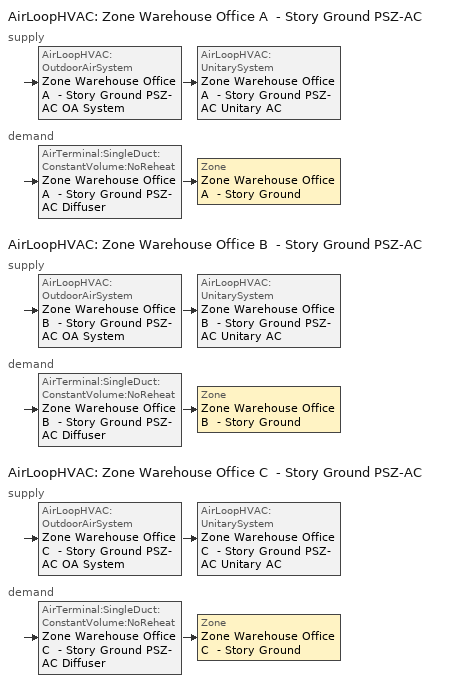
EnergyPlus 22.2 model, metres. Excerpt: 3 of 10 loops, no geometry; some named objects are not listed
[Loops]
AirLoopHVAC 'Zone Warehouse Office A  - Story Ground PSZ-AC'
 supply: AirLoopHVAC:OutdoorAirSystem 'Zone Warehouse Office A  - Story Ground PSZ-AC OA System' > AirLoopHVAC:UnitarySystem 'Zone Warehouse Office A  - Story Ground PSZ-AC Unitary AC'
 demand: AirTerminal:SingleDuct:ConstantVolume:NoReheat 'Zone Warehouse Office A  - Story Ground PSZ-AC Diffuser' > Zone 'Zone Warehouse Office A  - Story Ground'
AirLoopHVAC 'Zone Warehouse Office B  - Story Ground PSZ-AC'
 supply: AirLoopHVAC:OutdoorAirSystem 'Zone Warehouse Office B  - Story Ground PSZ-AC OA System' > AirLoopHVAC:UnitarySystem 'Zone Warehouse Office B  - Story Ground PSZ-AC Unitary AC'
 demand: AirTerminal:SingleDuct:ConstantVolume:NoReheat 'Zone Warehouse Office B  - Story Ground PSZ-AC Diffuser' > Zone 'Zone Warehouse Office B  - Story Ground'
AirLoopHVAC 'Zone Warehouse Office C  - Story Ground PSZ-AC'
 supply: AirLoopHVAC:OutdoorAirSystem 'Zone Warehouse Office C  - Story Ground PSZ-AC OA System' > AirLoopHVAC:UnitarySystem 'Zone Warehouse Office C  - Story Ground PSZ-AC Unitary AC'
 demand: AirTerminal:SingleDuct:ConstantVolume:NoReheat 'Zone Warehouse Office C  - Story Ground PSZ-AC Diffuser' > Zone 'Zone Warehouse Office C  - Story Ground'
[ZoneControl:Thermostat] Temperature Difference Between Cutout And Setpoint {deltaC}=0
Name | Zone or ZoneList | Control Type Schedule | Control 1
Zone Warehouse Office A  - Story Ground Thermostat | Zone Warehouse Office A  - Story Ground | Zone Warehouse Office A  - Story Ground Thermostat Schedule | Warehouse Office - DOE Ref 1980-2004 Thermostat
Zone Warehouse Office B  - Story Ground Thermostat | Zone Warehouse Office B  - Story Ground | Zone Warehouse Office B  - Story Ground Thermostat Schedule | Warehouse Office - DOE Ref 1980-2004 Thermostat 1
Zone Warehouse Office C  - Story Ground Thermostat | Zone Warehouse Office C  - Story Ground | Zone Warehouse Office C  - Story Ground Thermostat Schedule | Warehouse Office - DOE Ref 1980-2004 Thermostat 2
[ThermostatSetpoint:DualSetpoint] Heating Setpoint Temperature Schedule=Warehouse HtgSetp; Cooling Setpoint Temperature Schedule=Warehouse Cooling Setpoint
Warehouse Office - DOE Ref 1980-2004 Thermostat; Warehouse Office - DOE Ref 1980-2004 Thermostat 1; Warehouse Office - DOE Ref 1980-2004 Thermostat 2
[Zone equipment]
Zone Warehouse Office A  - Story Ground: Zone Warehouse Office A  - Story Ground PSZ-AC Diffuser
Zone Warehouse Office B  - Story Ground: Zone Warehouse Office B  - Story Ground PSZ-AC Diffuser
Zone Warehouse Office C  - Story Ground: Zone Warehouse Office C  - Story Ground PSZ-AC Diffuser
[Sizing:Zone] Zone Cooling Design Supply Air Temperature Input Method=SupplyAirTemperature; Zone Cooling Design Supply Air Temperature {C}=12.7778; Zone Cooling Design Supply Air Temperature Difference {deltaC}=11.11; Zone Heating Design Supply Air Temperature Input Method=SupplyAirTemperature; Zone Heating Design Supply Air Temperature {C}=50; Zone Heating Design Supply Air Temperature Difference {deltaC}=11.11; Zone Cooling Design Supply Air Humidity Ratio {kgWater/kgDryAir}=0.0085; Zone Heating Design Supply Air Humidity Ratio {kgWater/kgDryAir}=0.008; Cooling Design Air Flow Method=DesignDay; Cooling Design Air Flow Rate {m3/s}=0; Cooling Minimum Air Flow per Zone Floor Area {m3/s-m2}=0.000762; Cooling Minimum Air Flow {m3/s}=0; Cooling Minimum Air Flow Fraction=0; Heating Design Air Flow Method=DesignDay; Heating Design Air Flow Rate {m3/s}=0; Heating Maximum Air Flow per Zone Floor Area {m3/s-m2}=0.002032; Heating Maximum Air Flow {m3/s}=0.141576; Heating Maximum Air Flow Fraction=0.3; Account for Dedicated Outdoor Air System=No; Zone Load Sizing Method=Sensible Load Only No Latent Load; Zone Latent Cooling Design Supply Air Humidity Ratio Input Method=HumidityRatioDifference; Zone Cooling Design Supply Air Humidity Ratio Difference {kgWater/kgDryAir}=0.005; Zone Latent Heating Design Supply Air Humidity Ratio Input Method=HumidityRatioDifference; Zone Humidification Design Supply Air Humidity Ratio Difference {kgWater/kgDryAir}=0.005
Name | Design Specification Outdoor Air Object
Zone Warehouse Office A  - Story Ground | Zone Warehouse Office A  - Story Ground DSOA Space List
Zone Warehouse Office B  - Story Ground | Zone Warehouse Office B  - Story Ground DSOA Space List
Zone Warehouse Office C  - Story Ground | Zone Warehouse Office C  - Story Ground DSOA Space List
[DesignSpecification:OutdoorAir]
Warehouse Office Ventilation: Outdoor Air Method=Sum; Outdoor Air Flow per Person {m3/s-person}=0.00943895; Outdoor Air Flow per Zone Floor Area {m3/s-m2}=0; Outdoor Air Flow per Zone {m3/s}=0; Outdoor Air Flow Air Changes per Hour {1/hr}=0
[DesignSpecification:OutdoorAir:SpaceList] Space Design Specification Outdoor Air Object Name 1=Warehouse Office Ventilation
Name | Space Name 1
Zone Warehouse Office A  - Story Ground DSOA Space List | Warehouse Office A  - Story Ground
Zone Warehouse Office B  - Story Ground DSOA Space List | Warehouse Office B  - Story Ground
Zone Warehouse Office C  - Story Ground DSOA Space List | Warehouse Office C  - Story Ground
[AirTerminal:SingleDuct:ConstantVolume:NoReheat] Availability Schedule=Always On Discrete; Maximum Air Flow Rate {m3/s}=AutoSize
Zone Warehouse Office A  - Story Ground PSZ-AC Diffuser; Zone Warehouse Office B  - Story Ground PSZ-AC Diffuser; Zone Warehouse Office C  - Story Ground PSZ-AC Diffuser
[Controller:MechanicalVentilation] Demand Controlled Ventilation=No; System Outdoor Air Method=ZoneSum; Design Specification Outdoor Air Object Name 1=Warehouse Office Ventilation
Name | Availability Schedule | Zone or ZoneList Name 1
Controller Mechanical Ventilation 7 | Always On Discrete | Zone Warehouse Office A  - Story Ground
Controller Mechanical Ventilation 8 | Zone Warehouse Office B  - Story Ground PSZ-AC Occ Sch | Zone Warehouse Office B  - Story Ground
Controller Mechanical Ventilation 9 | Always On Discrete | Zone Warehouse Office C  - Story Ground
[AirLoopHVAC] Design Supply Air Flow Rate {m3/s}=AutoSize; Design Return Air Flow Fraction of Supply Air Flow=1
Zone Warehouse Office A  - Story Ground PSZ-AC; Zone Warehouse Office B  - Story Ground PSZ-AC; Zone Warehouse Office C  - Story Ground PSZ-AC
[Sizing:System] Type of Load to Size On=Sensible; Design Outdoor Air Flow Rate {m3/s}=Autosize; Central Heating Maximum System Air Flow Ratio=1; Preheat Design Temperature {C}=7.22222; Preheat Design Humidity Ratio {kgWater/kgDryAir}=0.008; Precool Design Temperature {C}=12.7778; Precool Design Humidity Ratio {kgWater/kgDryAir}=0.008; Central Cooling Design Supply Air Temperature {C}=12.7778; Central Heating Design Supply Air Temperature {C}=50; Type of Zone Sum to Use=Coincident; 100% Outdoor Air in Cooling=No; 100% Outdoor Air in Heating=No; Central Cooling Design Supply Air Humidity Ratio {kgWater/kgDryAir}=0.0085; Central Heating Design Supply Air Humidity Ratio {kgWater/kgDryAir}=0.008; Cooling Supply Air Flow Rate Method=DesignDay; Cooling Supply Air Flow Rate {m3/s}=0; Cooling Supply Air Flow Rate Per Floor Area {m3/s-m2}=0.00996765; Cooling Fraction of Autosized Cooling Supply Air Flow Rate=1; Cooling Supply Air Flow Rate Per Unit Cooling Capacity {m3/s-W}=3.94755e-05; Heating Supply Air Flow Rate Method=DesignDay; Heating Supply Air Flow Rate {m3/s}=0; Heating Supply Air Flow Rate Per Floor Area {m3/s-m2}=0.00996765; Heating Fraction of Autosized Heating Supply Air Flow Rate=1; Heating Fraction of Autosized Cooling Supply Air Flow Rate=1; Heating Supply Air Flow Rate Per Unit Heating Capacity {m3/s-W}=3.15882e-05; System Outdoor Air Method=ZoneSum; Zone Maximum Outdoor Air Fraction=1; Cooling Design Capacity Method=CoolingDesignCapacity; Cooling Design Capacity {W}=Autosize; Cooling Design Capacity Per Floor Area {W/m2}=234.7; Fraction of Autosized Cooling Design Capacity=1; Heating Design Capacity Method=HeatingDesignCapacity; Heating Design Capacity {W}=Autosize; Heating Design Capacity Per Floor Area {W/m2}=157; Fraction of Autosized Heating Design Capacity=1; Central Cooling Capacity Control Method=OnOff; Occupant Diversity=Autosize
Zone Warehouse Office A  - Story Ground PSZ-AC; Zone Warehouse Office B  - Story Ground PSZ-AC; Zone Warehouse Office C  - Story Ground PSZ-AC
[Controller:OutdoorAir] Minimum Outdoor Air Flow Rate {m3/s}=Autosize; Maximum Outdoor Air Flow Rate {m3/s}=Autosize; Economizer Control Action Type=ModulateFlow; Lockout Type=LockoutWithCompressor; Minimum Limit Type=FixedMinimum; High Humidity Control=No; Control High Indoor Humidity Based on Outdoor Humidity Ratio=Yes; Heat Recovery Bypass Control Type=BypassWhenWithinEconomizerLimits
Name | Economizer Control Type | Economizer Maximum Limit Dry-Bulb Temperature {C} | Economizer Maximum Limit Enthalpy {J/kg} | Minimum Outdoor Air Schedule | Mechanical Ventilation Controller
Zone Warehouse Office A  - Story Ground PSZ-AC OA System Controller | NoEconomizer | 28 | 64000 | Always On Discrete | Controller Mechanical Ventilation 7
Zone Warehouse Office B  - Story Ground PSZ-AC OA System Controller | DifferentialDryBulb |  |  | Zone Warehouse Office B  - Story Ground PSZ-AC Occ Sch | Controller Mechanical Ventilation 8
Zone Warehouse Office C  - Story Ground PSZ-AC OA System Controller | NoEconomizer | 28 | 64000 | Always On Discrete | Controller Mechanical Ventilation 9
[SetpointManager:MixedAir] Control Variable=Temperature
Name | Setpoint Node or NodeList
Zone Warehouse Office A  - Story Ground PSZ-AC Mixed Air Node OS Default SPM | Zone Warehouse Office A  - Story Ground PSZ-AC Mixed Air Node
Zone Warehouse Office B  - Story Ground PSZ-AC Mixed Air Node OS Default SPM | Zone Warehouse Office B  - Story Ground PSZ-AC Mixed Air Node
Zone Warehouse Office C  - Story Ground PSZ-AC Mixed Air Node OS Default SPM | Zone Warehouse Office C  - Story Ground PSZ-AC Mixed Air Node
[AirLoopHVAC:UnitarySystem] Control Type=Load; Dehumidification Control Type=None; Availability Schedule=Outage Availability Schedule; Fan Placement=DrawThrough; DX Heating Coil Sizing Ratio=1; Use DOAS DX Cooling Coil=No; Minimum Supply Air Temperature {C}=2; Latent Load Control=SensibleOnlyLoadControl; Cooling Supply Air Flow Rate {m3/s}=Autosize; Heating Supply Air Flow Rate {m3/s}=Autosize; No Load Supply Air Flow Rate {m3/s}=Autosize; Maximum Supply Air Temperature {C}=80; Maximum Outdoor Dry-Bulb Temperature for Supplemental Heater Operation {C}=21; Maximum Cycling Rate {cycles/hr}=2.5; Heat Pump Time Constant {s}=60; Fraction of On-Cycle Power Use=0.01; Heat Pump Fan Delay Time {s}=60; Ancillary On-Cycle Electric Power {W}=0; Ancillary Off-Cycle Electric Power {W}=0
Name | Controlling Zone or Thermostat Location | Supply Fan | Supply Air Fan Operating Mode Schedule | Heating Coil | Cooling Coil | Supplemental Heating Coil
Zone Warehouse Office A  - Story Ground PSZ-AC Unitary AC | Zone Warehouse Office A  - Story Ground | Zone Warehouse Office A  - Story Ground PSZ-AC Fan | Zone Warehouse Office A  - Story Ground PSZ-AC Occ Sch | Zone Warehouse Office A  - Story Ground PSZ-AC Gas Htg Coil 36kBtu/hr 0.8 Thermal Eff | Zone Warehouse Office A  - Story Ground PSZ-AC 1spd DX AC Clg Coil 16kBtu/hr 9.7SEER | Zone Warehouse Office A  - Story Ground PSZ-AC No Heat
Zone Warehouse Office B  - Story Ground PSZ-AC Unitary AC | Zone Warehouse Office B  - Story Ground | Zone Warehouse Office B  - Story Ground PSZ-AC Fan | Zone Warehouse Office B  - Story Ground PSZ-AC Occ Sch | Zone Warehouse Office B  - Story Ground PSZ-AC Gas Htg Coil 269kBtu/hr 0.8 Thermal Eff | Zone Warehouse Office B  - Story Ground PSZ-AC 1spd DX AC Clg Coil 123kBtu/hr 8.9EER | Zone Warehouse Office B  - Story Ground PSZ-AC No Heat
Zone Warehouse Office C  - Story Ground PSZ-AC Unitary AC | Zone Warehouse Office C  - Story Ground | Zone Warehouse Office C  - Story Ground PSZ-AC Fan | Zone Warehouse Office C  - Story Ground PSZ-AC Occ Sch | Zone Warehouse Office C  - Story Ground PSZ-AC Gas Htg Coil 27kBtu/hr 0.8 Thermal Eff | Zone Warehouse Office C  - Story Ground PSZ-AC 1spd DX AC Clg Coil 12kBtu/hr 9.7SEER | Zone Warehouse Office C  - Story Ground PSZ-AC No Heat
[Fan:OnOff] Availability Schedule=Always On Discrete; Pressure Rise {Pa}=622.722; Maximum Flow Rate {m3/s}=Autosize; Motor In Airstream Fraction=1
Name | Fan Total Efficiency | Motor Efficiency | Fan Power Ratio Function of Speed Ratio Curve | Fan Efficiency Ratio Function of Speed Ratio Curve
Zone Warehouse Office A  - Story Ground PSZ-AC Fan | 0.53625 | 0.825 | Fan On Off Power Curve 6 | Fan On Off Efficiency Curve 6
Zone Warehouse Office B  - Story Ground PSZ-AC Fan | 0.56875 | 0.875 | Fan On Off Power Curve 7 | Fan On Off Efficiency Curve 7
Zone Warehouse Office C  - Story Ground PSZ-AC Fan | 0.53625 | 0.825 | Fan On Off Power Curve 8 | Fan On Off Efficiency Curve 8
[Coil:Heating:Fuel] Availability Schedule=Always On Discrete; Fuel Type=NaturalGas; Burner Efficiency=0.8; Nominal Capacity {W}=AutoSize; Parasitic Electric Load {W}=0; Parasitic Fuel Load {W}=0
Zone Warehouse Office A  - Story Ground PSZ-AC Gas Htg Coil 36kBtu/hr 0.8 Thermal Eff; Zone Warehouse Office B  - Story Ground PSZ-AC Gas Htg Coil 269kBtu/hr 0.8 Thermal Eff; Zone Warehouse Office C  - Story Ground PSZ-AC Gas Htg Coil 27kBtu/hr 0.8 Thermal Eff
[Coil:Cooling:DX:SingleSpeed] Availability Schedule=Always On Discrete; Gross Rated Total Cooling Capacity {W}=Autosize; Gross Rated Sensible Heat Ratio=Autosize; Rated Air Flow Rate {m3/s}=Autosize; Rated Evaporator Fan Power Per Volume Flow Rate 2017 {W/(m3/s)}=773.3; Rated Evaporator Fan Power Per Volume Flow Rate 2023 {W/(m3/s)}=934.4; Total Cooling Capacity Function of Temperature Curve=DOE Ref DX Clg Coil Cool-Cap-fT; Total Cooling Capacity Function of Flow Fraction Curve=DOE Ref DX Clg Coil Cool-CAP-fFlow; Energy Input Ratio Function of Temperature Curve=DOE Ref DX Clg Coil Cool-EIR-fT; Energy Input Ratio Function of Flow Fraction Curve=DOE Ref DX Clg Coil Cool-EIR-fFlow; Part Load Fraction Correlation Curve=DOE Ref DX Clg Coil Cool-PLF-fPLR; Minimum Outdoor Dry-Bulb Temperature for Compressor Operation {C}=-25; Nominal Time for Condensate Removal to Begin {s}=0; Ratio of Initial Moisture Evaporation Rate and Steady State Latent Capacity=0; Maximum Cycling Rate {cycles/hr}=0; Latent Capacity Time Constant {s}=0; Condenser Type=AirCooled; Evaporative Condenser Effectiveness=0.9; Evaporative Condenser Air Flow Rate {m3/s}=Autosize; Evaporative Condenser Pump Rated Power Consumption {W}=Autosize; Crankcase Heater Capacity {W}=0; Maximum Outdoor Dry-Bulb Temperature for Crankcase Heater Operation {C}=10; Basin Heater Capacity {W/K}=0; Basin Heater Setpoint Temperature {C}=2
Name | Gross Rated Cooling COP {W/W}
Zone Warehouse Office A  - Story Ground PSZ-AC 1spd DX AC Clg Coil 16kBtu/hr 9.7SEER; Zone Warehouse Office C  - Story Ground PSZ-AC 1spd DX AC Clg Coil 12kBtu/hr 9.7SEER | 3.14722
Zone Warehouse Office B  - Story Ground PSZ-AC 1spd DX AC Clg Coil 123kBtu/hr 8.9EER | 3.09963
[Coil:Heating:Electric] Availability Schedule=Always Off Discrete; Efficiency=1; Nominal Capacity {W}=0
Zone Warehouse Office A  - Story Ground PSZ-AC No Heat; Zone Warehouse Office B  - Story Ground PSZ-AC No Heat; Zone Warehouse Office C  - Story Ground PSZ-AC No Heat
[SetpointManager:SingleZone:Reheat] Control Variable=Temperature; Minimum Supply Air Temperature {C}=12.7778; Maximum Supply Air Temperature {C}=50
Name | Control Zone | Setpoint Node or NodeList
Zone Warehouse Office A  - Story Ground Setpoint Manager SZ Reheat | Zone Warehouse Office A  - Story Ground | Zone Warehouse Office A  - Story Ground PSZ-AC Supply Outlet Node
Zone Warehouse Office B  - Story Ground Setpoint Manager SZ Reheat | Zone Warehouse Office B  - Story Ground | Zone Warehouse Office B  - Story Ground PSZ-AC Supply Outlet Node
Zone Warehouse Office C  - Story Ground Setpoint Manager SZ Reheat | Zone Warehouse Office C  - Story Ground | Zone Warehouse Office C  - Story Ground PSZ-AC Supply Outlet Node
[Schedule:Day:Interval]
Warehouse HtgSetp Default; autogen Warehouse HtgSetp 2_day_sch: Average, 06:00, 15.6, 18:00, 21.1, 24:00, 15.6
Warehouse HtgSetp Summer Design Day; Warehouse HtgSetp Winter Design Day: No, 06:00, 15.6, 07:00, 17.8, 08:00, 20, 18:00, 21, 24:00, 15.6
Warehouse Cooling Setpoint Default: Average, 24:00, 60
Warehouse Cooling Setpoint Summer Design Day: No, 06:00, 30, 17:00, 24, 24:00, 30
Zone Warehouse Office B  - Story Ground PSZ-AC Occ Sch Sunday; Zone Warehouse Office A  - Story Ground PSZ-AC Occ Sch Sunday; Zone Warehouse Office C  - Story Ground PSZ-AC Occ Sch Sunday: No, 24:00, 0
Zone Warehouse Office B  - Story Ground PSZ-AC Occ Sch Friday; Zone Warehouse Office B  - Story Ground PSZ-AC Occ Sch Default; Zone Warehouse Office A  - Story Ground PSZ-AC Occ Sch Default; Zone Warehouse Office A  - Story Ground PSZ-AC Occ Sch Friday; Zone Warehouse Office C  - Story Ground PSZ-AC Occ Sch Default; Zone Warehouse Office C  - Story Ground PSZ-AC Occ Sch Friday: No, 07:20, 0, 16:40, 1, 24:00, 0
Schedule Day 12; Schedule Day 19; Schedule Day 11; Schedule Day 36; Schedule Day 4; Schedule Day 43: No, 01:00, 0, 02:00, 0, 03:00, 0, 04:00, 0, 05:00, 0, 06:00, 0, 07:00, 0, 08:00, 1, 09:00, 1, 10:00, 1, 11:00, 1, 12:00, 1, 13:00, 1, 14:00, 1, 15:00, 1, 16:00, 1, 17:00, 0, 18:00, 0, 19:00, 0, 20:00, 0, 21:00, 0, 22:00, 0, 23:00, 0, 24:00, 0
Schedule Day 13; Schedule Day 14; Schedule Day 15; Schedule Day 16; Schedule Day 17; Schedule Day 18; Schedule Day 10; Schedule Day 37; Schedule Day 38; Schedule Day 39; Schedule Day 40; Schedule Day 41; Schedule Day 42; Schedule Day 5; Schedule Day 6; Schedule Day 7; Schedule Day 8; Schedule Day 9: No, 01:00, 0, 02:00, 0, 03:00, 0, 04:00, 0, 05:00, 0, 06:00, 0, 07:00, 0, 08:00, 0, 09:00, 0, 10:00, 0, 11:00, 0, 12:00, 0, 13:00, 0, 14:00, 0, 15:00, 0, 16:00, 0, 17:00, 0, 18:00, 0, 19:00, 0, 20:00, 0, 21:00, 0, 22:00, 0, 23:00, 0, 24:00, 0
Zone Warehouse Office B  - Story Ground PSZ-AC Occ Sch Summer Design Day; Zone Warehouse Office B  - Story Ground PSZ-AC Occ Sch Winter Design Day; Zone Warehouse Office A  - Story Ground PSZ-AC Occ Sch Summer Design Day; Zone Warehouse Office A  - Story Ground PSZ-AC Occ Sch Winter Design Day; Zone Warehouse Office C  - Story Ground PSZ-AC Occ Sch Summer Design Day; Zone Warehouse Office C  - Story Ground PSZ-AC Occ Sch Winter Design Day: No, 24:00, 1
[Schedule:Week:Daily]
Warehouse HtgSetp Week Rule - Jan1-Mar4: Warehouse HtgSetp Default, autogen Warehouse HtgSetp 2_day_sch, Warehouse HtgSetp Default, Warehouse HtgSetp Default, Warehouse HtgSetp Default, Warehouse HtgSetp Default, Warehouse HtgSetp Default, Warehouse HtgSetp Default, Warehouse HtgSetp Summer Design Day, Warehouse HtgSetp Winter Design Day, Warehouse HtgSetp Default, Warehouse HtgSetp Default
Warehouse HtgSetp Week Rule - Mar5-Dec31: autogen Warehouse HtgSetp 2_day_sch, Warehouse HtgSetp Default, Warehouse HtgSetp Default, Warehouse HtgSetp Default, Warehouse HtgSetp Default, Warehouse HtgSetp Default, Warehouse HtgSetp Default, Warehouse HtgSetp Default, Warehouse HtgSetp Summer Design Day, Warehouse HtgSetp Winter Design Day, Warehouse HtgSetp Default, Warehouse HtgSetp Default
Warehouse Cooling Setpoint Week Rule - Jan1-Dec31: Warehouse Cooling Setpoint Default, Warehouse Cooling Setpoint Default, Warehouse Cooling Setpoint Default, Warehouse Cooling Setpoint Default, Warehouse Cooling Setpoint Default, Warehouse Cooling Setpoint Default, Warehouse Cooling Setpoint Default, Warehouse Cooling Setpoint Default, Warehouse Cooling Setpoint Summer Design Day, Warehouse Cooling Setpoint Default, Warehouse Cooling Setpoint Default, Warehouse Cooling Setpoint Default
Zone Warehouse Office B  - Story Ground PSZ-AC Occ Sch Week Rule - Jan1-Aug5; Zone Warehouse Office B  - Story Ground PSZ-AC Occ Sch Week Rule - Aug20-Dec31: Zone Warehouse Office B  - Story Ground PSZ-AC Occ Sch Sunday, Zone Warehouse Office B  - Story Ground PSZ-AC Occ Sch Friday, Zone Warehouse Office B  - Story Ground PSZ-AC Occ Sch Friday, Zone Warehouse Office B  - Story Ground PSZ-AC Occ Sch Friday, Zone Warehouse Office B  - Story Ground PSZ-AC Occ Sch Default, Zone Warehouse Office B  - Story Ground PSZ-AC Occ Sch Friday, Zone Warehouse Office B  - Story Ground PSZ-AC Occ Sch Sunday, Zone Warehouse Office B  - Story Ground PSZ-AC Occ Sch Default, Zone Warehouse Office B  - Story Ground PSZ-AC Occ Sch Summer Design Day, Zone Warehouse Office B  - Story Ground PSZ-AC Occ Sch Winter Design Day, Zone Warehouse Office B  - Story Ground PSZ-AC Occ Sch Default, Zone Warehouse Office B  - Story Ground PSZ-AC Occ Sch Default
Zone Warehouse Office B  - Story Ground PSZ-AC Occ Sch Week Rule - Aug6-Aug12: Zone Warehouse Office B  - Story Ground PSZ-AC Occ Sch Sunday, Schedule Day 12, Schedule Day 13, Schedule Day 14, Schedule Day 15, Schedule Day 16, Schedule Day 17, Zone Warehouse Office B  - Story Ground PSZ-AC Occ Sch Default, Zone Warehouse Office B  - Story Ground PSZ-AC Occ Sch Summer Design Day, Zone Warehouse Office B  - Story Ground PSZ-AC Occ Sch Winter Design Day, Zone Warehouse Office B  - Story Ground PSZ-AC Occ Sch Default, Zone Warehouse Office B  - Story Ground PSZ-AC Occ Sch Default
Zone Warehouse Office B  - Story Ground PSZ-AC Occ Sch Week Rule - Aug13-Aug19: Schedule Day 18, Schedule Day 19, Zone Warehouse Office B  - Story Ground PSZ-AC Occ Sch Friday, Zone Warehouse Office B  - Story Ground PSZ-AC Occ Sch Friday, Zone Warehouse Office B  - Story Ground PSZ-AC Occ Sch Default, Zone Warehouse Office B  - Story Ground PSZ-AC Occ Sch Friday, Zone Warehouse Office B  - Story Ground PSZ-AC Occ Sch Sunday, Zone Warehouse Office B  - Story Ground PSZ-AC Occ Sch Default, Zone Warehouse Office B  - Story Ground PSZ-AC Occ Sch Summer Design Day, Zone Warehouse Office B  - Story Ground PSZ-AC Occ Sch Winter Design Day, Zone Warehouse Office B  - Story Ground PSZ-AC Occ Sch Default, Zone Warehouse Office B  - Story Ground PSZ-AC Occ Sch Default
Zone Warehouse Office A  - Story Ground PSZ-AC Occ Sch Week Rule - Jan1-Aug5; Zone Warehouse Office A  - Story Ground PSZ-AC Occ Sch Week Rule - Aug20-Dec31: Zone Warehouse Office A  - Story Ground PSZ-AC Occ Sch Sunday, Zone Warehouse Office A  - Story Ground PSZ-AC Occ Sch Friday, Zone Warehouse Office A  - Story Ground PSZ-AC Occ Sch Friday, Zone Warehouse Office A  - Story Ground PSZ-AC Occ Sch Friday, Zone Warehouse Office A  - Story Ground PSZ-AC Occ Sch Default, Zone Warehouse Office A  - Story Ground PSZ-AC Occ Sch Friday, Zone Warehouse Office A  - Story Ground PSZ-AC Occ Sch Sunday, Zone Warehouse Office A  - Story Ground PSZ-AC Occ Sch Default, Zone Warehouse Office A  - Story Ground PSZ-AC Occ Sch Summer Design Day, Zone Warehouse Office A  - Story Ground PSZ-AC Occ Sch Winter Design Day, Zone Warehouse Office A  - Story Ground PSZ-AC Occ Sch Default, Zone Warehouse Office A  - Story Ground PSZ-AC Occ Sch Default
Zone Warehouse Office A  - Story Ground PSZ-AC Occ Sch Week Rule - Aug6-Aug12: Zone Warehouse Office A  - Story Ground PSZ-AC Occ Sch Sunday, Schedule Day 36, Schedule Day 37, Schedule Day 38, Schedule Day 39, Schedule Day 40, Schedule Day 41, Zone Warehouse Office A  - Story Ground PSZ-AC Occ Sch Default, Zone Warehouse Office A  - Story Ground PSZ-AC Occ Sch Summer Design Day, Zone Warehouse Office A  - Story Ground PSZ-AC Occ Sch Winter Design Day, Zone Warehouse Office A  - Story Ground PSZ-AC Occ Sch Default, Zone Warehouse Office A  - Story Ground PSZ-AC Occ Sch Default
Zone Warehouse Office A  - Story Ground PSZ-AC Occ Sch Week Rule - Aug13-Aug19: Schedule Day 42, Schedule Day 43, Zone Warehouse Office A  - Story Ground PSZ-AC Occ Sch Friday, Zone Warehouse Office A  - Story Ground PSZ-AC Occ Sch Friday, Zone Warehouse Office A  - Story Ground PSZ-AC Occ Sch Default, Zone Warehouse Office A  - Story Ground PSZ-AC Occ Sch Friday, Zone Warehouse Office A  - Story Ground PSZ-AC Occ Sch Sunday, Zone Warehouse Office A  - Story Ground PSZ-AC Occ Sch Default, Zone Warehouse Office A  - Story Ground PSZ-AC Occ Sch Summer Design Day, Zone Warehouse Office A  - Story Ground PSZ-AC Occ Sch Winter Design Day, Zone Warehouse Office A  - Story Ground PSZ-AC Occ Sch Default, Zone Warehouse Office A  - Story Ground PSZ-AC Occ Sch Default
Zone Warehouse Office C  - Story Ground PSZ-AC Occ Sch Week Rule - Jan1-Aug5; Zone Warehouse Office C  - Story Ground PSZ-AC Occ Sch Week Rule - Aug20-Dec31: Zone Warehouse Office C  - Story Ground PSZ-AC Occ Sch Sunday, Zone Warehouse Office C  - Story Ground PSZ-AC Occ Sch Friday, Zone Warehouse Office C  - Story Ground PSZ-AC Occ Sch Friday, Zone Warehouse Office C  - Story Ground PSZ-AC Occ Sch Friday, Zone Warehouse Office C  - Story Ground PSZ-AC Occ Sch Default, Zone Warehouse Office C  - Story Ground PSZ-AC Occ Sch Friday, Zone Warehouse Office C  - Story Ground PSZ-AC Occ Sch Sunday, Zone Warehouse Office C  - Story Ground PSZ-AC Occ Sch Default, Zone Warehouse Office C  - Story Ground PSZ-AC Occ Sch Summer Design Day, Zone Warehouse Office C  - Story Ground PSZ-AC Occ Sch Winter Design Day, Zone Warehouse Office C  - Story Ground PSZ-AC Occ Sch Default, Zone Warehouse Office C  - Story Ground PSZ-AC Occ Sch Default
Zone Warehouse Office C  - Story Ground PSZ-AC Occ Sch Week Rule - Aug6-Aug12: Zone Warehouse Office C  - Story Ground PSZ-AC Occ Sch Sunday, Schedule Day 4, Schedule Day 5, Schedule Day 6, Schedule Day 7, Schedule Day 8, Schedule Day 9, Zone Warehouse Office C  - Story Ground PSZ-AC Occ Sch Default, Zone Warehouse Office C  - Story Ground PSZ-AC Occ Sch Summer Design Day, Zone Warehouse Office C  - Story Ground PSZ-AC Occ Sch Winter Design Day, Zone Warehouse Office C  - Story Ground PSZ-AC Occ Sch Default, Zone Warehouse Office C  - Story Ground PSZ-AC Occ Sch Default
Zone Warehouse Office C  - Story Ground PSZ-AC Occ Sch Week Rule - Aug13-Aug19: Schedule Day 10, Schedule Day 11, Zone Warehouse Office C  - Story Ground PSZ-AC Occ Sch Friday, Zone Warehouse Office C  - Story Ground PSZ-AC Occ Sch Friday, Zone Warehouse Office C  - Story Ground PSZ-AC Occ Sch Default, Zone Warehouse Office C  - Story Ground PSZ-AC Occ Sch Friday, Zone Warehouse Office C  - Story Ground PSZ-AC Occ Sch Sunday, Zone Warehouse Office C  - Story Ground PSZ-AC Occ Sch Default, Zone Warehouse Office C  - Story Ground PSZ-AC Occ Sch Summer Design Day, Zone Warehouse Office C  - Story Ground PSZ-AC Occ Sch Winter Design Day, Zone Warehouse Office C  - Story Ground PSZ-AC Occ Sch Default, Zone Warehouse Office C  - Story Ground PSZ-AC Occ Sch Default
[Schedule:Year]
Warehouse HtgSetp: Warehouse HtgSetp Week Rule - Jan1-Mar4, 1, 1, 3, 4, Warehouse HtgSetp Week Rule - Mar5-Dec31, 3, 5, 12, 31
Warehouse Cooling Setpoint: Warehouse Cooling Setpoint Week Rule - Jan1-Dec31, 1, 1, 12, 31
Zone Warehouse Office B  - Story Ground PSZ-AC Occ Sch: Zone Warehouse Office B  - Story Ground PSZ-AC Occ Sch Week Rule - Jan1-Aug5, 1, 1, 8, 5, Zone Warehouse Office B  - Story Ground PSZ-AC Occ Sch Week Rule - Aug6-Aug12, 8, 6, 8, 12, Zone Warehouse Office B  - Story Ground PSZ-AC Occ Sch Week Rule - Aug13-Aug19, 8, 13, 8, 19, Zone Warehouse Office B  - Story Ground PSZ-AC Occ Sch Week Rule - Aug20-Dec31, 8, 20, 12, 31
Zone Warehouse Office A  - Story Ground PSZ-AC Occ Sch: Zone Warehouse Office A  - Story Ground PSZ-AC Occ Sch Week Rule - Jan1-Aug5, 1, 1, 8, 5, Zone Warehouse Office A  - Story Ground PSZ-AC Occ Sch Week Rule - Aug6-Aug12, 8, 6, 8, 12, Zone Warehouse Office A  - Story Ground PSZ-AC Occ Sch Week Rule - Aug13-Aug19, 8, 13, 8, 19, Zone Warehouse Office A  - Story Ground PSZ-AC Occ Sch Week Rule - Aug20-Dec31, 8, 20, 12, 31
Zone Warehouse Office C  - Story Ground PSZ-AC Occ Sch: Zone Warehouse Office C  - Story Ground PSZ-AC Occ Sch Week Rule - Jan1-Aug5, 1, 1, 8, 5, Zone Warehouse Office C  - Story Ground PSZ-AC Occ Sch Week Rule - Aug6-Aug12, 8, 6, 8, 12, Zone Warehouse Office C  - Story Ground PSZ-AC Occ Sch Week Rule - Aug13-Aug19, 8, 13, 8, 19, Zone Warehouse Office C  - Story Ground PSZ-AC Occ Sch Week Rule - Aug20-Dec31, 8, 20, 12, 31
[Schedule:Compact]
Outage Availability Schedule: Through: 01/01, For: AllDays, Until: 24:00, 1, Through: 01/02, For: AllDays, Until: 24:00, 1, Through: 01/03, For: AllDays, Until: 24:00, 1, Through: 01/04, For: AllDays, Until: 24:00, 1, Through: 01/05, For: AllDays, Until: 24:00, 1, Through: 01/06, For: AllDays, Until: 24:00, 1, Through: 01/07, For: AllDays, Until: 24:00, 1, Through: 01/08, For: AllDays, Until: 24:00, 1, Through: 01/09, For: AllDays, Until: 24:00, 1, Through: 01/10, For: AllDays, Until: 24:00, 1, Through: 01/11, For: AllDays, Until: 24:00, 1, Through: 01/12, For: AllDays, Until: 24:00, 1, Through: 01/13, For: AllDays, Until: 24:00, 1, Through: 01/14, For: AllDays, Until: 24:00, 1, Through: 01/15, For: AllDays, Until: 24:00, 1, Through: 01/16, For: AllDays, Until: 24:00, 1, Through: 01/17, For: AllDays, Until: 24:00, 1, Through: 01/18, For: AllDays, Until: 24:00, 1, Through: 01/19, For: AllDays, Until: 24:00, 1, Through: 01/20, For: AllDays, Until: 24:00, 1, Through: 01/21, For: AllDays, Until: 24:00, 1, Through: 01/22, For: AllDays, Until: 24:00, 1, Through: 01/23, For: AllDays, Until: 24:00, 1, Through: 01/24, For: AllDays, Until: 24:00, 1, Through: 01/25, For: AllDays, Until: 24:00, 1, Through: 01/26, For: AllDays, Until: 24:00, 1, Through: 01/27, For: AllDays, Until: 24:00, 1, Through: 01/28, For: AllDays, Until: 24:00, 1, Through: 01/29, For: AllDays, Until: 24:00, 1, Through: 01/30, For: AllDays, Until: 24:00, 1, Through: 01/31, For: AllDays, Until: 24:00, 1, Through: 02/01, For: AllDays, Until: 24:00, 1, Through: 02/02, For: AllDays, Until: 24:00, 1, Through: 02/03, For: AllDays, Until: 24:00, 1, Through: 02/04, For: AllDays, Until: 24:00, 1, Through: 02/05, For: AllDays, Until: 24:00, 1, Through: 02/06, For: AllDays, Until: 24:00, 1, Through: 02/07, For: AllDays, Until: 24:00, 1, Through: 02/08, For: AllDays, Until: 24:00, 1, Through: 02/09, For: AllDays, Until: 24:00, 1, Through: 02/10, For: AllDays, Until: 24:00, 1, Through: 02/11, For: AllDays, Until: 24:00, 1, Through: 02/12, For: AllDays, Until: 24:00, 1, Through: 02/13, For: AllDays, Until: 24:00, 1, Through: 02/14, For: AllDays, Until: 24:00, 1, Through: 02/15, For: AllDays, Until: 24:00, 1, Through: 02/16, For: AllDays, Until: 24:00, 1, Through: 02/17, For: AllDays, Until: 24:00, 1, Through: 02/18, For: AllDays, Until: 24:00, 1, Through: 02/19, For: AllDays, Until: 24:00, 1, Through: 02/20, For: AllDays, Until: 24:00, 1, Through: 02/21, For: AllDays, Until: 24:00, 1, Through: 02/22, For: AllDays, Until: 24:00, 1, Through: 02/23, For: AllDays, Until: 24:00, 1, Through: 02/24, For: AllDays, Until: 24:00, 1, Through: 02/25, For: AllDays, Until: 24:00, 1, Through: 02/26, For: AllDays, Until: 24:00, 1, Through: 02/27, For: AllDays, Until: 24:00, 1, Through: 02/28, For: AllDays, Until: 24:00, 1, Through: 03/01, For: AllDays, Until: 24:00, 1, Through: 03/02, For: AllDays, Until: 24:00, 1, Through: 03/03, For: AllDays, Until: 24:00, 1, Through: 03/04, For: AllDays, Until: 24:00, 1, Through: 03/05, For: AllDays, Until: 24:00, 1, Through: 03/06, For: AllDays, Until: 24:00, 1, Through: 03/07, For: AllDays, Until: 24:00, 1, Through: 03/08, For: AllDays, Until: 24:00, 1, Through: 03/09, For: AllDays, Until: 24:00, 1, Through: 03/10, For: AllDays, Until: 24:00, 1, Through: 03/11, For: AllDays, Until: 24:00, 1, Through: 03/12, For: AllDays, Until: 24:00, 1, Through: 03/13, For: AllDays, Until: 24:00, 1, Through: 03/14, For: AllDays, Until: 24:00, 1, Through: 03/15, For: AllDays, Until: 24:00, 1, Through: 03/16, For: AllDays, Until: 24:00, 1, Through: 03/17, For: AllDays, Until: 24:00, 1, Through: 03/18, For: AllDays, Until: 24:00, 1, Through: 03/19, For: AllDays, Until: 24:00, 1, Through: 03/20, For: AllDays, Until: 24:00, 1, Through: 03/21, For: AllDays, Until: 24:00, 1, Through: 03/22, For: AllDays, Until: 24:00, 1, Through: 03/23, For: AllDays, Until: 24:00, 1, Through: 03/24, For: AllDays, Until: 24:00, 1, Through: 03/25, For: AllDays, Until: 24:00, 1, Through: 03/26, For: AllDays, Until: 24:00, 1, Through: 03/27, For: AllDays, Until: 24:00, 1, Through: 03/28, For: AllDays, Until: 24:00, 1, Through: 03/29, For: AllDays, Until: 24:00, 1, Through: 03/30, For: AllDays, Until: 24:00, 1, Through: 03/31, For: AllDays, Until: 24:00, 1, Through: 04/01, For: AllDays, Until: 24:00, 1, Through: 04/02, For: AllDays, Until: 24:00, 1, Through: 04/03, For: AllDays, Until: 24:00, 1, Through: 04/04, For: AllDays, Until: 24:00, 1, Through: 04/05, For: AllDays, Until: 24:00, 1, Through: 04/06, For: AllDays, Until: 24:00, 1, Through: 04/07, For: AllDays, Until: 24:00, 1, Through: 04/08, For: AllDays, Until: 24:00, 1, Through: 04/09, For: AllDays, Until: 24:00, 1, Through: 04/10, For: AllDays, Until: 24:00, 1, Through: 04/11, For: AllDays, Until: 24:00, 1, Through: 04/12, For: AllDays, Until: 24:00, 1, Through: 04/13, For: AllDays, Until: 24:00, 1, Through: 04/14, For: AllDays, Until: 24:00, 1, Through: 04/15, For: AllDays, Until: 24:00, 1, Through: 04/16, For: AllDays, Until: 24:00, 1, Through: 04/17, For: AllDays, Until: 24:00, 1, Through: 04/18, For: AllDays, Until: 24:00, 1, Through: 04/19, For: AllDays, Until: 24:00, 1, Through: 04/20, For: AllDays, Until: 24:00, 1, Through: 04/21, For: AllDays, Until: 24:00, 1, Through: 04/22, For: AllDays, Until: 24:00, 1, Through: 04/23, For: AllDays, Until: 24:00, 1, Through: 04/24, For: AllDays, Until: 24:00, 1, Through: 04/25, For: AllDays, Until: 24:00, 1, Through: 04/26, For: AllDays, Until: 24:00, 1, Through: 04/27, For: AllDays, Until: 24:00, 1, Through: 04/28, For: AllDays, Until: 24:00, 1, Through: 04/29, For: AllDays, Until: 24:00, 1, Through: 04/30, For: AllDays, Until: 24:00, 1, Through: 05/01, For: AllDays, Until: 24:00, 1, Through: 05/02, For: AllDays, Until: 24:00, 1, Through: 05/03, For: AllDays, Until: 24:00, 1, Through: 05/04, For: AllDays, Until: 24:00, 1, Through: 05/05, For: AllDays, Until: 24:00, 1, Through: 05/06, For: AllDays, Until: 24:00, 1, Through: 05/07, For: AllDays, Until: 24:00, 1, Through: 05/08, For: AllDays, Until: 24:00, 1, Through: 05/09, For: AllDays, Until: 24:00, 1, Through: 05/10, For: AllDays, Until: 24:00, 1, Through: 05/11, For: AllDays, Until: 24:00, 1, Through: 05/12, For: AllDays, Until: 24:00, 1, Through: 05/13, For: AllDays, Until: 24:00, 1, Through: 05/14, For: AllDays, Until: 24:00, 1, Through: 05/15, For: AllDays, Until: 24:00, 1, Through: 05/16, For: AllDays, Until: 24:00, 1, Through: 05/17, For: AllDays, Until: 24:00, 1, Through: 05/18, For: AllDays, Until: 24:00, 1, Through: 05/19, For: AllDays, Until: 24:00, 1, Through: 05/20, For: AllDays, Until: 24:00, 1, Through: 05/21, For: AllDays, Until: 24:00, 1, Through: 05/22, For: AllDays, Until: 24:00, 1, Through: 05/23, For: AllDays, Until: 24:00, 1, Through: 05/24, For: AllDays, Until: 24:00, 1, Through: 05/25, For: AllDays, Until: 24:00, 1, Through: 05/26, For: AllDays, Until: 24:00, 1, Through: 05/27, For: AllDays, Until: 24:00, 1, Through: 05/28, For: AllDays, Until: 24:00, 1, Through: 05/29, For: AllDays, Until: 24:00, 1, Through: 05/30, For: AllDays, Until: 24:00, 1, Through: 05/31, For: AllDays, Until: 24:00, 1, Through: 06/01, For: AllDays, Until: 24:00, 1, Through: 06/02, For: AllDays, Until: 24:00, 1, Through: 06/03, For: AllDays, Until: 24:00, 1, Through: 06/04, For: AllDays, Until: 24:00, 1, Through: 06/05, For: AllDays, Until: 24:00, 1, Through: 06/06, For: AllDays, Until: 24:00, 1, Through: 06/07, For: AllDays, Until: 24:00, 1, Through: 06/08, For: AllDays, Until: 24:00, 1, Through: 06/09, For: AllDays, Until: 24:00, 1, Through: 06/10, For: AllDays, Until: 24:00, 1, Through: 06/11, For: AllDays, Until: 24:00, 1, Through: 06/12, For: AllDays, Until: 24:00, 1, Through: 06/13, For: AllDays, Until: 24:00, 1, Through: 06/14, For: AllDays, Until: 24:00, 1, Through: 06/15, For: AllDays, Until: 24:00, 1, Through: 06/16, For: AllDays, Until: 24:00, 1, Through: 06/17, For: AllDays, Until: 24:00, 1, Through: 06/18, For: AllDays, Until: 24:00, 1, Through: 06/19, For: AllDays, Until: 24:00, 1, Through: 06/20, For: AllDays, Until: 24:00, 1, Through: 06/21, For: AllDays, Until: 24:00, 1, Through: 06/22, For: AllDays, Until: 24:00, 1, Through: 06/23, For: AllDays, Until: 24:00, 1, Through: 06/24, For: AllDays, Until: 24:00, 1, Through: 06/25, For: AllDays, Until: 24:00, 1, Through: 06/26, For: AllDays, Until: 24:00, 1, Through: 06/27, For: AllDays, Until: 24:00, 1, Through: 06/28, For: AllDays, Until: 24:00, 1, Through: 06/29, For: AllDays, Until: 24:00, 1, Through: 06/30, For: AllDays, Until: 24:00, 1, Through: 07/01, For: AllDays, Until: 24:00, 1, Through: 07/02, For: AllDays, Until: 24:00, 1, Through: 07/03, For: AllDays, Until: 24:00, 1, Through: 07/04, For: AllDays, Until: 24:00, 1, Through: 07/05, For: AllDays, Until: 24:00, 1, Through: 07/06, For: AllDays, Until: 24:00, 1, Through: 07/07, For: AllDays, Until: 24:00, 1, Through: 07/08, For: AllDays, Until: 24:00, 1, Through: 07/09, For: AllDays, Until: 24:00, 1, Through: 07/10, For: AllDays, Until: 24:00, 1, Through: 07/11, For: AllDays, Until: 24:00, 1, Through: 07/12, For: AllDays, Until: 24:00, 1, Through: 07/13, For: AllDays, Until: 24:00, 1, Through: 07/14, For: AllDays, Until: 24:00, 1, Through: 07/15, For: AllDays, Until: 24:00, 1, Through: 07/16, For: AllDays, Until: 24:00, 1, Through: 07/17, For: AllDays, Until: 24:00, 1, Through: 07/18, For: AllDays, Until: 24:00, 1, Through: 07/19, For: AllDays, Until: 24:00, 1, Through: 07/20, For: AllDays, Until: 24:00, 1, Through: 07/21, For: AllDays, Until: 24:00, 1, Through: 07/22, For: AllDays, Until: 24:00, 1, Through: 07/23, For: AllDays, Until: 24:00, 1, Through: 07/24, For: AllDays, Until: 24:00, 1, Through: 07/25, For: AllDays, Until: 24:00, 1, Through: 07/26, For: AllDays, Until: 24:00, 1, Through: 07/27, For: AllDays, Until: 24:00, 1, Through: 07/28, For: AllDays, Until: 24:00, 1, Through: 07/29, For: AllDays, Until: 24:00, 1, Through: 07/30, For: AllDays, Until: 24:00, 1, Through: 07/31, For: AllDays, Until: 24:00, 1, Through: 08/01, For: AllDays, Until: 24:00, 1, Through: 08/02, For: AllDays, Until: 24:00, 1, Through: 08/03, For: AllDays, Until: 24:00, 1, Through: 08/04, For: AllDays, Until: 24:00, 1, Through: 08/05, For: AllDays, Until: 24:00, 1, Through: 08/06, For: AllDays, Until: 24:00, 1, Through: 08/07, For: AllDays, Until: 17:00, 1, Until: 24:00, 0, Through: 08/08, For: AllDays, Until: 24:00, 0, Through: 08/09, For: AllDays, Until: 24:00, 0, Through: 08/10, For: AllDays, Until: 24:00, 0, Through: 08/11, For: AllDays, Until: 24:00, 0, Through: 08/12, For: AllDays, Until: 24:00, 0, Through: 08/13, For: AllDays, Until: 23:00, 0, Until: 24:00, 1, Through: 08/14, For: AllDays, Until: 24:00, 1, Through: 08/15, For: AllDays, Until: 24:00, 1, Through: 08/16, For: AllDays, Until: 24:00, 1, Through: 08/17, For: AllDays, Until: 24:00, 1, Through: 08/18, For: AllDays, Until: 24:00, 1, Through: 08/19, For: AllDays, Until: 24:00, 1, Through: 08/20, For: AllDays, Until: 24:00, 1, Through: 08/21, For: AllDays, Until: 24:00, 1, Through: 08/22, For: AllDays, Until: 24:00, 1, Through: 08/23, For: AllDays, Until: 24:00, 1, Through: 08/24, For: AllDays, Until: 24:00, 1, Through: 08/25, For: AllDays, Until: 24:00, 1, Through: 08/26, For: AllDays, Until: 24:00, 1, Through: 08/27, For: AllDays, Until: 24:00, 1, Through: 08/28, For: AllDays, Until: 24:00, 1, Through: 08/29, For: AllDays, Until: 24:00, 1, Through: 08/30, For: AllDays, Until: 24:00, 1, Through: 08/31, For: AllDays, Until: 24:00, 1, Through: 09/01, For: AllDays, Until: 24:00, 1, Through: 09/02, For: AllDays, Until: 24:00, 1, Through: 09/03, For: AllDays, Until: 24:00, 1, Through: 09/04, For: AllDays, Until: 24:00, 1, Through: 09/05, For: AllDays, Until: 24:00, 1, Through: 09/06, For: AllDays, Until: 24:00, 1, Through: 09/07, For: AllDays, Until: 24:00, 1, Through: 09/08, For: AllDays, Until: 24:00, 1, Through: 09/09, For: AllDays, Until: 24:00, 1, Through: 09/10, For: AllDays, Until: 24:00, 1, Through: 09/11, For: AllDays, Until: 24:00, 1, Through: 09/12, For: AllDays, Until: 24:00, 1, Through: 09/13, For: AllDays, Until: 24:00, 1, Through: 09/14, For: AllDays, Until: 24:00, 1, Through: 09/15, For: AllDays, Until: 24:00, 1, Through: 09/16, For: AllDays, Until: 24:00, 1, Through: 09/17, For: AllDays, Until: 24:00, 1, Through: 09/18, For: AllDays, Until: 24:00, 1, Through: 09/19, For: AllDays, Until: 24:00, 1, Through: 09/20, For: AllDays, Until: 24:00, 1, Through: 09/21, For: AllDays, Until: 24:00, 1, Through: 09/22, For: AllDays, Until: 24:00, 1, Through: 09/23, For: AllDays, Until: 24:00, 1, Through: 09/24, For: AllDays, Until: 24:00, 1, Through: 09/25, For: AllDays, Until: 24:00, 1, Through: 09/26, For: AllDays, Until: 24:00, 1, Through: 09/27, For: AllDays, Until: 24:00, 1, Through: 09/28, For: AllDays, Until: 24:00, 1, Through: 09/29, For: AllDays, Until: 24:00, 1, Through: 09/30, For: AllDays, Until: 24:00, 1, Through: 10/01, For: AllDays, Until: 24:00, 1, Through: 10/02, For: AllDays, Until: 24:00, 1, Through: 10/03, For: AllDays, Until: 24:00, 1, Through: 10/04, For: AllDays, Until: 24:00, 1, Through: 10/05, For: AllDays, Until: 24:00, 1, Through: 10/06, For: AllDays, Until: 24:00, 1, Through: 10/07, For: AllDays, Until: 24:00, 1, Through: 10/08, For: AllDays, Until: 24:00, 1, Through: 10/09, For: AllDays, Until: 24:00, 1, Through: 10/10, For: AllDays, Until: 24:00, 1, Through: 10/11, For: AllDays, Until: 24:00, 1, Through: 10/12, For: AllDays, Until: 24:00, 1, Through: 10/13, For: AllDays, Until: 24:00, 1, Through: 10/14, For: AllDays, Until: 24:00, 1, Through: 10/15, For: AllDays, Until: 24:00, 1, Through: 10/16, For: AllDays, Until: 24:00, 1, Through: 10/17, For: AllDays, Until: 24:00, 1, Through: 10/18, For: AllDays, Until: 24:00, 1, Through: 10/19, For: AllDays, Until: 24:00, 1, Through: 10/20, For: AllDays, Until: 24:00, 1, Through: 10/21, For: AllDays, Until: 24:00, 1, Through: 10/22, For: AllDays, Until: 24:00, 1, Through: 10/23, For: AllDays, Until: 24:00, 1, Through: 10/24, For: AllDays, Until: 24:00, 1, Through: 10/25, For: AllDays, Until: 24:00, 1, Through: 10/26, For: AllDays, Until: 24:00, 1, Through: 10/27, For: AllDays, Until: 24:00, 1, Through: 10/28, For: AllDays, Until: 24:00, 1, Through: 10/29, For: AllDays, Until: 24:00, 1, Through: 10/30, For: AllDays, Until: 24:00, 1, Through: 10/31, For: AllDays, Until: 24:00, 1, Through: 11/01, For: AllDays, Until: 24:00, 1, Through: 11/02, For: AllDays, Until: 24:00, 1, Through: 11/03, For: AllDays, Until: 24:00, 1, Through: 11/04, For: AllDays, Until: 24:00, 1, Through: 11/05, For: AllDays, Until: 24:00, 1, Through: 11/06, For: AllDays, Until: 24:00, 1, Through: 11/07, For: AllDays, Until: 24:00, 1, Through: 11/08, For: AllDays, Until: 24:00, 1, Through: 11/09, For: AllDays, Until: 24:00, 1, Through: 11/10, For: AllDays, Until: 24:00, 1, Through: 11/11, For: AllDays, Until: 24:00, 1, Through: 11/12, For: AllDays, Until: 24:00, 1, Through: 11/13, For: AllDays, Until: 24:00, 1, Through: 11/14, For: AllDays, Until: 24:00, 1, Through: 11/15, For: AllDays, Until: 24:00, 1, Through: 11/16, For: AllDays, Until: 24:00, 1, Through: 11/17, For: AllDays, Until: 24:00, 1, Through: 11/18, For: AllDays, Until: 24:00, 1, Through: 11/19, For: AllDays, Until: 24:00, 1, Through: 11/20, For: AllDays, Until: 24:00, 1, Through: 11/21, For: AllDays, Until: 24:00, 1, Through: 11/22, For: AllDays, Until: 24:00, 1, Through: 11/23, For: AllDays, Until: 24:00, 1, Through: 11/24, For: AllDays, Until: 24:00, 1, Through: 11/25, For: AllDays, Until: 24:00, 1, Through: 11/26, For: AllDays, Until: 24:00, 1, Through: 11/27, For: AllDays, Until: 24:00, 1, Through: 11/28, For: AllDays, Until: 24:00, 1, Through: 11/29, For: AllDays, Until: 24:00, 1, Through: 11/30, For: AllDays, Until: 24:00, 1, Through: 12/01, For: AllDays, Until: 24:00, 1, Through: 12/02, For: AllDays, Until: 24:00, 1, Through: 12/03, For: AllDays, Until: 24:00, 1, Through: 12/04, For: AllDays, Until: 24:00, 1, Through: 12/05, For: AllDays, Until: 24:00, 1, Through: 12/06, For: AllDays, Until: 24:00, 1, Through: 12/07, For: AllDays, Until: 24:00, 1, Through: 12/08, For: AllDays, Until: 24:00, 1, Through: 12/09, For: AllDays, Until: 24:00, 1, Through: 12/10, For: AllDays, Until: 24:00, 1, Through: 12/11, For: AllDays, Until: 24:00, 1, Through: 12/12, For: AllDays, Until: 24:00, 1, Through: 12/13, For: AllDays, Until: 24:00, 1, Through: 12/14, For: AllDays, Until: 24:00, 1, Through: 12/15, For: AllDays, Until: 24:00, 1, Through: 12/16, For: AllDays, Until: 24:00, 1, Through: 12/17, For: AllDays, Until: 24:00, 1, Through: 12/18, For: AllDays, Until: 24:00, 1, Through: 12/19, For: AllDays, Until: 24:00, 1, Through: 12/20, For: AllDays, Until: 24:00, 1, Through: 12/21, For: AllDays, Until: 24:00, 1, Through: 12/22, For: AllDays, Until: 24:00, 1, Through: 12/23, For: AllDays, Until: 24:00, 1, Through: 12/24, For: AllDays, Until: 24:00, 1, Through: 12/25, For: AllDays, Until: 24:00, 1, Through: 12/26, For: AllDays, Until: 24:00, 1, Through: 12/27, For: AllDays, Until: 24:00, 1, Through: 12/28, For: AllDays, Until: 24:00, 1, Through: 12/29, For: AllDays, Until: 24:00, 1, Through: 12/30, For: AllDays, Until: 24:00, 1, Through: 12/31, For: AllDays, Until: 24:00, 1
Zone Warehouse Office A  - Story Ground Thermostat Schedule; Zone Warehouse Office B  - Story Ground Thermostat Schedule; Zone Warehouse Office C  - Story Ground Thermostat Schedule: Through: 12/31, For: AllDays, Until: 24:00, 4
[Schedule:Constant]
Name | Hourly Value
Always On Discrete | 1
Always Off Discrete | 0
[Curve:Exponent] Coefficient1 Constant=1; Coefficient2 Constant=0; Coefficient3 Constant=0; Minimum Value of x {BasedOnField A2}=0; Maximum Value of x {BasedOnField A2}=1
Fan On Off Power Curve 6; Fan On Off Power Curve 7; Fan On Off Power Curve 8
[Curve:Cubic] Coefficient1 Constant=1; Coefficient2 x=0; Coefficient3 x**2=0; Coefficient4 x**3=0
Name | Minimum Value of x {BasedOnField A2} | Maximum Value of x {BasedOnField A2}
DOE Ref DX Clg Coil Cool-CAP-fFlow; DOE Ref DX Clg Coil Cool-EIR-fFlow | -100 | 100
Fan On Off Efficiency Curve 6; Fan On Off Efficiency Curve 7; Fan On Off Efficiency Curve 8 | 0 | 1
[Curve:Biquadratic] Minimum Value of x {BasedOnField A2}=-100; Maximum Value of x {BasedOnField A2}=100; Minimum Value of y {BasedOnField A3}=-100; Maximum Value of y {BasedOnField A3}=100
Name | Coefficient1 Constant | Coefficient2 x | Coefficient3 x**2 | Coefficient4 y | Coefficient5 y**2 | Coefficient6 x*y
DOE Ref DX Clg Coil Cool-Cap-fT | 0.971212 | -0.0152755 | 0.00144345 | -0.00039321 | -6.8364e-06 | -0.000290596
DOE Ref DX Clg Coil Cool-EIR-fT | 0.286871 | 0.0239022 | -0.000810648 | 0.0134585 | 0.000338936 | -0.000487004
[Curve:Quadratic]
DOE Ref DX Clg Coil Cool-PLF-fPLR: Coefficient1 Constant=0.909496; Coefficient2 x=0.0986477; Coefficient3 x**2=-0.00819488; Minimum Value of x {BasedOnField A2}=0; Maximum Value of x {BasedOnField A2}=1
